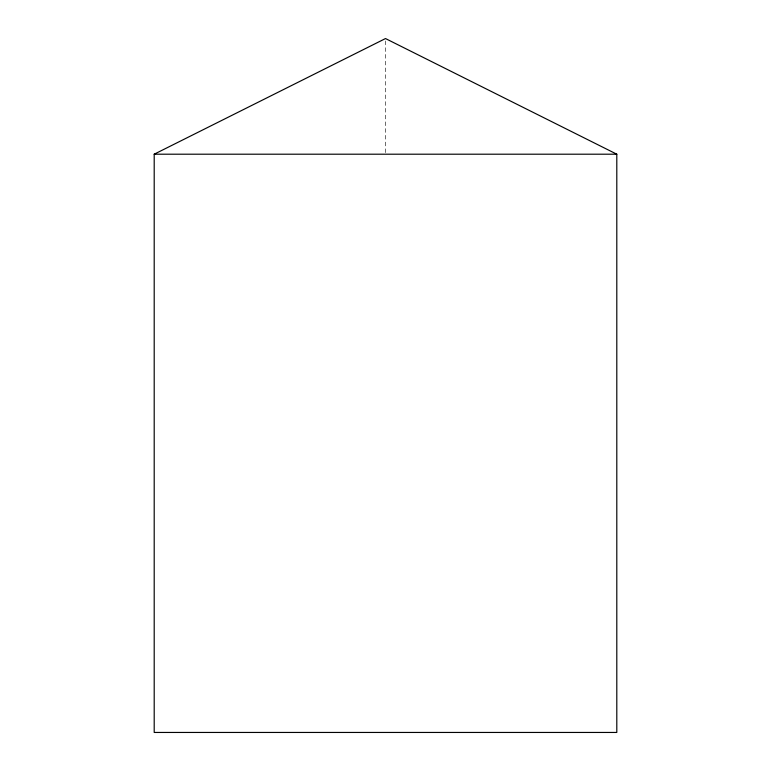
<?xml version="1.0" encoding="UTF-8"?>
<svg xmlns="http://www.w3.org/2000/svg" width="771" height="771" viewBox="0 0 771 771"><rect width="100%" height="100%" fill="white"/><g stroke="black" fill="none" stroke-linecap="round" stroke-linejoin="round"><path stroke-width="0.58" stroke-dasharray="3.85 2.89" d="M385.5 40.959L385.5 152.995"/><path stroke-width="1.16" d="M154.2 154.2L385.5 38.55L616.8 154.2L616.8 732.45L154.2 732.45L154.2 154.2L616.8 154.2"/></g></svg>
